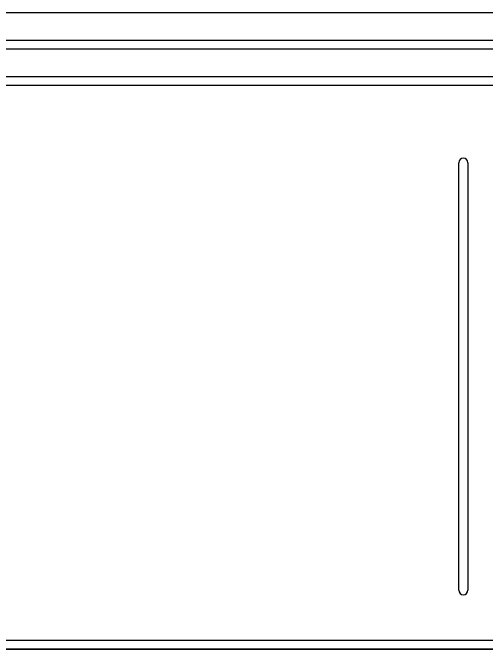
# Model space of a CAD drawing. Extents: x 0 to 1220, y 0 to 2440.
# Drawn here: x 312.6 to 625.2, y 1533.5 to 1953.5 of the extents above; entities that cross this region are included whole.
import ezdxf

# ---------------------------------------------------------------- set-up
doc = ezdxf.new("R2010")
doc.units = 0
doc.layers.add('CUT_6_12MM', color=6, linetype='CONTINUOUS')
doc.layers.add('POCKET_6__6MM', color=4, linetype='CONTINUOUS')

msp = doc.modelspace()

# ---------------------------------------------------------------- linework, layer by layer
at = {"layer": 'CUT_6_12MM'}
for p, q in [((1185, 1953.54), (35, 1953.54)), ((35, 1533.54), (1185, 1533.54))]:
    msp.add_line(p, q, dxfattribs=at)
at = {"layer": 'POCKET_6__6MM'}
for p, q in [((32.42, 1935.54), (1186.76, 1935.54)), ((1186.76, 1929.54), (32.42, 1929.54)), ((32.42, 1911.54), (1186.76, 1911.54)), ((1186.76, 1905.54), (32.42, 1905.54)), ((607, 1572.54), (607, 1854.54)), ((613, 1854.54), (613, 1572.54)), ((32.42, 1539.54), (1187, 1539.54)), ((1187, 1533.54), (32.42, 1533.54))]:
    msp.add_line(p, q, dxfattribs=at)
for centre, start, end in [((610, 1854.54), 90, 180), ((610, 1854.54), 0, 90), ((610, 1572.54), 180, 270), ((610, 1572.54), 270, 360)]:
    msp.add_arc(centre, 3, start, end, dxfattribs=at)

doc.saveas('drawing.dxf')
